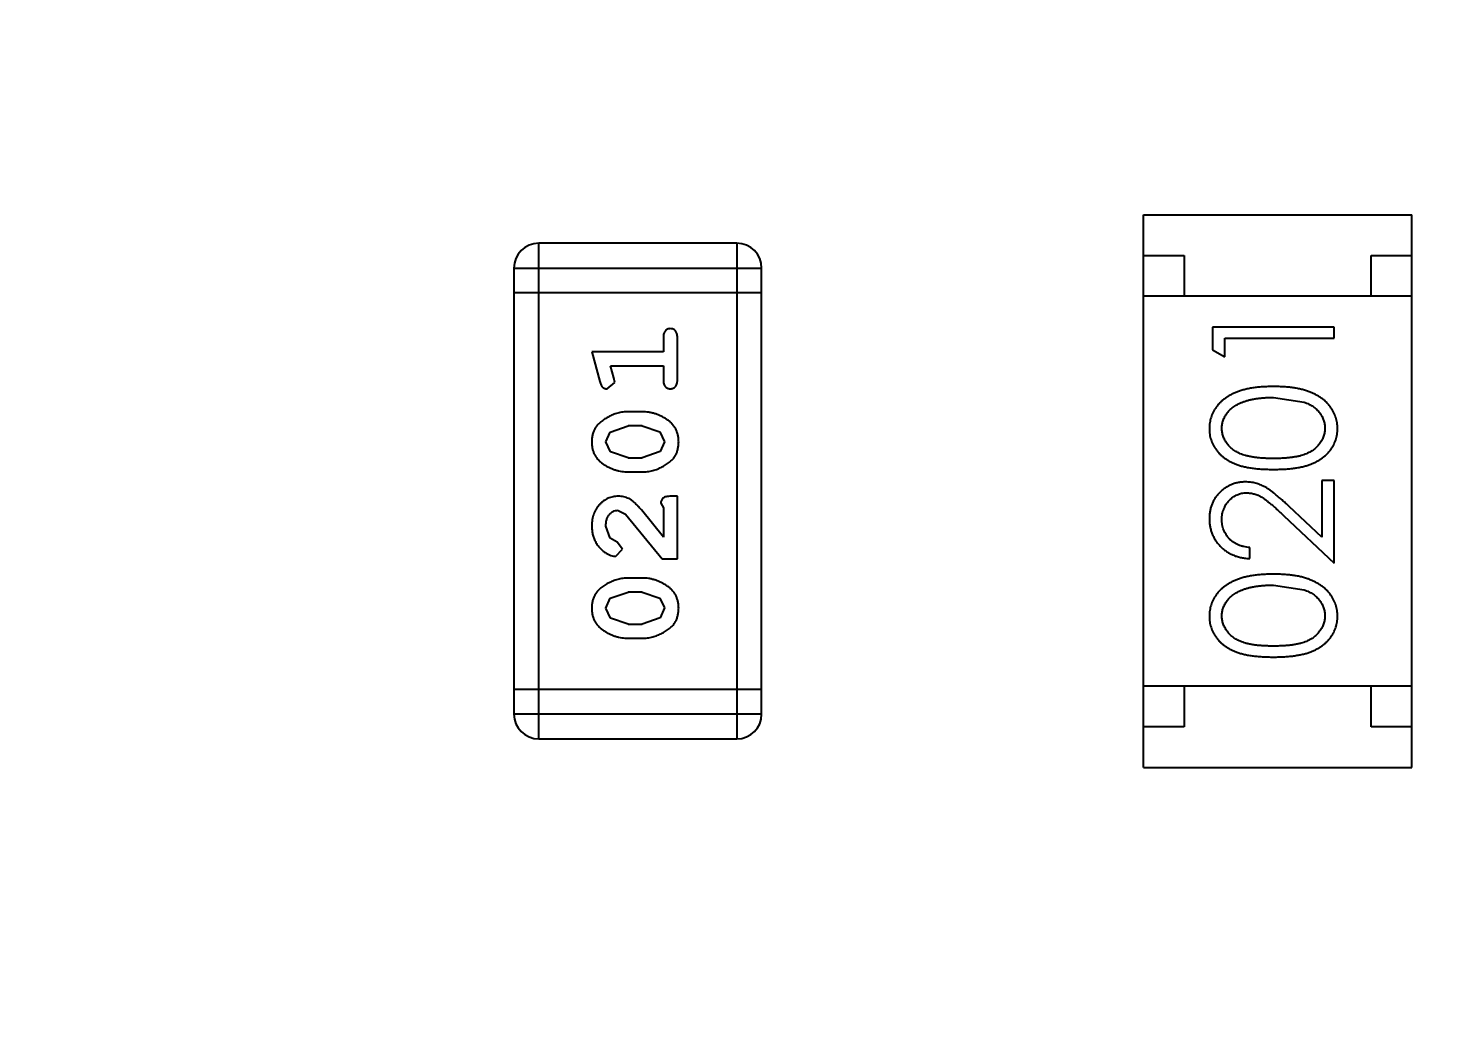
# Model space of a CAD drawing. Header units: inches. Extents: x -13 to 119, y -33 to 44.
# Drawn here: x 91.123 to 92.86, y 11.918 to 13.133 of the extents above; entities that cross this region are included whole.
import ezdxf

# ---------------------------------------------------------------- set-up
doc = ezdxf.new("R2010")
doc.units = ezdxf.units.IN
doc.header["$LTSCALE"] = 1.21
doc.header["$MEASUREMENT"] = 0
doc.header["$PDMODE"] = 3
doc.header["$PDSIZE"] = 0.3125
doc.layers.get('0').update_dxf_attribs({"linetype": 'CONTINUOUS'})
doc.layers.get('Defpoints').update_dxf_attribs({"linetype": 'CONTINUOUS'})
doc.layers.add('DIM', color=3, linetype='CONTINUOUS')
doc.styles.get("Standard").update_dxf_attribs({"font": 'txt', "width": 0.8})
doc.dimstyles.get("Standard").update_dxf_attribs({"dimtxt": 0.15625, "dimasz": 0.1875, "dimexe": 0.125, "dimexo": 0.0625, "dimgap": 0.09, "dimtad": 0, "dimtih": 1, "dimtoh": 1, "dimzin": 4, "dimdsep": 46, "dimtxsty": 'Standard', "dimblk": '_FILLED', "dimblk1": '_FILLED', "dimblk2": '_FILLED', "dimcen": 0.09, "dimazin": 1, "dimtp": 0.01, "dimtm": 0.01, "dimtfac": 1, "dimtofl": 0, "dimtmove": 0, "dimatfit": 3, "dimldrblk": '_FILLED', "dimfxl": 1, "dimtolj": 1, "dimtzin": 4, "dimarcsym": 0})

# ---------------------------------------------------------------- blocks, each defined once
blk = doc.blocks.new('_FILLED')
at = {"color": 0, "linetype": 'ByBlock'}
blk.add_solid([(0, 0), (-1, 0.1667), (-1, -0.1667)], dxfattribs=at)
blk = doc.blocks.new('*D26')
at = {"layer": 'Defpoints', "color": 0}
for p in [(87.6825, 22.6485), (108.0025, -8.1472), (108.0025, -17.2496)]:
    blk.add_point(p, dxfattribs=at)
at = {"layer": 'DIM', "color": 0, "lineweight": -2}
for p, q in [((87.6825, 22.586), (87.6825, -17.3746)), ((108.0025, -8.2097), (108.0025, -17.3746)), ((88.8825, -17.2496), (95.9125, -17.2496)), ((106.8025, -17.2496), (99.7725, -17.2496))]:
    blk.add_line(p, q, dxfattribs=at)
at = {"layer": 'DIM', "color": 0, "lineweight": -2, "xscale": 1.2, "yscale": 1.2, "zscale": 1.2, "rotation": 180}
blk.add_blockref('_FILLED', (87.6825, -17.2496), dxfattribs=at)
at = {"layer": 'DIM', "color": 0, "lineweight": -2, "xscale": 1.2, "yscale": 1.2, "zscale": 1.2}
blk.add_blockref('_FILLED', (108.0025, -17.2496), dxfattribs=at)
at = {"layer": 'DIM', "color": 0, "insert": (97.8425, -17.2496), "char_height": 1.2, "attachment_point": 5}
blk.add_mtext('\\A1;20.32', dxfattribs=at)

msp = doc.modelspace()

# ---------------------------------------------------------------- linework, layer by layer
at = {"color": 7, "linetype": 'Continuous'}
for p, q in [((92.4959, 12.2235), (92.4959, 12.9035)), ((92.4959, 12.9035), (92.8259, 12.9035)), ((92.8259, 12.2235), (92.8259, 12.9035)), ((91.7514, 12.2588), (91.7514, 12.8684)), ((91.9953, 12.8684), (91.7514, 12.8684)), ((91.9953, 12.8684), (91.9953, 12.2588)), ((92.4959, 12.8535), (92.5459, 12.8535)), ((92.5459, 12.8535), (92.5459, 12.8035)), ((92.7759, 12.8035), (92.7759, 12.8535)), ((92.7759, 12.8535), (92.8259, 12.8535)), ((91.7209, 12.8379), (91.7209, 12.2893)), ((91.7209, 12.8379), (92.0257, 12.8379)), ((92.0257, 12.2893), (92.0257, 12.8379)), ((92.0257, 12.8074), (91.7209, 12.8074)), ((92.8259, 12.8035), (92.4959, 12.8035)), ((91.9048, 12.7524), (91.9048, 12.735)), ((91.9221, 12.7004), (91.9221, 12.7524)), ((92.5806, 12.7653), (92.5806, 12.7375)), ((92.7306, 12.7653), (92.5806, 12.7653)), ((92.596, 12.7287), (92.596, 12.7518)), ((92.596, 12.7518), (92.7306, 12.7518)), ((92.7306, 12.7518), (92.7306, 12.7653)), ((91.8167, 12.735), (91.8266, 12.6985)), ((91.9048, 12.735), (91.8167, 12.735)), ((92.5806, 12.7375), (92.596, 12.7287)), ((91.844, 12.7027), (91.8398, 12.7177)), ((91.8398, 12.7177), (91.9048, 12.7177)), ((91.9048, 12.7177), (91.9048, 12.7004)), ((91.845, 12.6973), (91.844, 12.7027)), ((91.8357, 12.6894), (91.845, 12.6973)), ((92.6556, 12.6787), (92.6934, 12.673)), ((91.8791, 12.6611), (91.8613, 12.6611)), ((91.834, 12.6241), (91.8393, 12.6362)), ((91.8393, 12.6362), (91.8616, 12.6438)), ((91.8788, 12.6438), (91.8616, 12.6438)), ((91.8788, 12.6438), (91.9006, 12.6366)), ((91.9006, 12.6366), (91.9064, 12.6243)), ((91.8398, 12.6117), (91.834, 12.6241)), ((91.9064, 12.6243), (91.9011, 12.6121)), ((91.8616, 12.6045), (91.8398, 12.6117)), ((91.8616, 12.6045), (91.8788, 12.6045)), ((91.9011, 12.6121), (91.8788, 12.6045)), ((91.8613, 12.5872), (91.8791, 12.5872)), ((92.7153, 12.5768), (92.7153, 12.507)), ((92.7306, 12.5768), (92.7153, 12.5768)), ((92.7306, 12.4749), (92.7306, 12.5768)), ((91.9017, 12.5486), (91.9048, 12.5431)), ((91.9048, 12.5431), (91.9048, 12.5069)), ((91.9221, 12.5573), (91.9142, 12.5573)), ((91.9221, 12.4802), (91.9221, 12.5573)), ((92.7153, 12.507), (92.6752, 12.5445)), ((91.8485, 12.54), (91.8582, 12.5352)), ((91.8582, 12.5352), (91.9032, 12.4802)), ((91.9048, 12.5069), (91.8778, 12.5405)), ((92.6686, 12.533), (92.7306, 12.4749)), ((91.8394, 12.5056), (91.834, 12.5205)), ((91.8479, 12.5006), (91.8394, 12.5056)), ((91.846, 12.4833), (91.8545, 12.4922)), ((91.8545, 12.4922), (91.8479, 12.5006)), ((92.6268, 12.4806), (92.6268, 12.4941)), ((91.9032, 12.4802), (91.9221, 12.4802)), ((91.8791, 12.4566), (91.8613, 12.4566)), ((91.8393, 12.4317), (91.8616, 12.4393)), ((91.8788, 12.4393), (91.8616, 12.4393)), ((91.8788, 12.4393), (91.9006, 12.432)), ((92.6556, 12.448), (92.6934, 12.4423)), ((91.834, 12.4196), (91.8393, 12.4317)), ((91.9006, 12.432), (91.9064, 12.4198)), ((91.8398, 12.4072), (91.834, 12.4196)), ((91.8616, 12.4), (91.8398, 12.4072)), ((91.9011, 12.4076), (91.8788, 12.4)), ((91.9064, 12.4198), (91.9011, 12.4076)), ((91.8616, 12.4), (91.8788, 12.4)), ((91.8613, 12.3827), (91.8791, 12.3827)), ((92.0257, 12.3197), (91.7209, 12.3197)), ((92.8259, 12.3235), (92.4959, 12.3235)), ((92.5459, 12.3235), (92.5459, 12.2735)), ((92.7759, 12.2735), (92.7759, 12.3235)), ((92.0257, 12.2893), (91.7209, 12.2893)), ((92.5459, 12.2735), (92.4959, 12.2735)), ((92.8259, 12.2735), (92.7759, 12.2735)), ((91.7514, 12.2588), (91.9953, 12.2588)), ((92.4959, 12.2235), (92.8259, 12.2235))]:
    msp.add_line(p, q, dxfattribs=at)
for centre, start, end in [((91.7514, 12.8379), 90, 180), ((91.9953, 12.8379), 0, 90), ((91.7514, 12.2893), 180, 270), ((91.9953, 12.2893), 270, 0)]:
    msp.add_arc(centre, 0.0305, start, end, dxfattribs=at)
for points, knots in [([(91.9134, 12.7634), (91.9128, 12.7633), (91.9117, 12.7633), (91.91, 12.7628), (91.9085, 12.7619), (91.9072, 12.7608), (91.9061, 12.7592), (91.9053, 12.7573), (91.9049, 12.7549), (91.9048, 12.7532), (91.9048, 12.7524)], [0, 0, 0, 0, 0.11517, 0.223509, 0.328254, 0.438012, 0.553651, 0.682263, 0.830856, 1, 1, 1, 1]), ([(91.9221, 12.7524), (91.9221, 12.7532), (91.922, 12.7549), (91.9216, 12.7573), (91.9209, 12.7592), (91.9198, 12.7608), (91.9184, 12.7619), (91.9169, 12.7628), (91.9152, 12.7633), (91.9141, 12.7633), (91.9134, 12.7634)], [0, 0, 0, 0, 0.169012, 0.317488, 0.445429, 0.560977, 0.67065, 0.776666, 0.88492, 1, 1, 1, 1]), ([(91.9048, 12.7004), (91.9048, 12.6995), (91.9049, 12.6979), (91.9053, 12.6955), (91.9061, 12.6936), (91.9071, 12.692), (91.9085, 12.6909), (91.91, 12.69), (91.9117, 12.6895), (91.9128, 12.6895), (91.9134, 12.6894)], [0, 0, 0, 0, 0.169102, 0.317658, 0.446239, 0.563118, 0.671828, 0.776546, 0.884858, 1, 1, 1, 1]), ([(91.9134, 12.6894), (91.9141, 12.6895), (91.9152, 12.6895), (91.9169, 12.69), (91.9184, 12.6909), (91.9198, 12.692), (91.9208, 12.6936), (91.9216, 12.6955), (91.922, 12.6979), (91.9221, 12.6995), (91.9221, 12.7004)], [0, 0, 0, 0, 0.115051, 0.223278, 0.329269, 0.437893, 0.554681, 0.682591, 0.83103, 1, 1, 1, 1]), ([(91.8266, 12.6985), (91.8268, 12.6976), (91.8273, 12.6961), (91.8282, 12.694), (91.8291, 12.6923), (91.8301, 12.6912), (91.8313, 12.6904), (91.8326, 12.6898), (91.8341, 12.6895), (91.8352, 12.6894), (91.8357, 12.6894)], [0, 0, 0, 0, 0.187321, 0.344927, 0.475328, 0.579604, 0.674244, 0.773631, 0.882025, 1, 1, 1, 1]), ([(92.6557, 12.6922), (92.6534, 12.6922), (92.6489, 12.6921), (92.6423, 12.6918), (92.6361, 12.6913), (92.6303, 12.6905), (92.6248, 12.6896), (92.6197, 12.6884), (92.615, 12.687), (92.6105, 12.6854), (92.6064, 12.6836), (92.6026, 12.6817), (92.5991, 12.6796), (92.5957, 12.6773), (92.5927, 12.6749), (92.5899, 12.6723), (92.5874, 12.6696), (92.5852, 12.6667), (92.5832, 12.6638), (92.5815, 12.6607), (92.58, 12.6575), (92.5789, 12.6542), (92.5779, 12.6509), (92.5773, 12.6475), (92.5769, 12.644), (92.5768, 12.6416), (92.5768, 12.6404)], [0, 0, 0, 0, 0.065278, 0.127205, 0.186168, 0.241675, 0.294115, 0.343609, 0.390387, 0.434463, 0.476646, 0.517002, 0.555936, 0.593716, 0.630057, 0.665601, 0.700745, 0.734917, 0.768681, 0.802087, 0.834849, 0.867433, 0.900138, 0.932806, 0.966212, 1, 1, 1, 1]), ([(92.7345, 12.6404), (92.7345, 12.6416), (92.7344, 12.644), (92.734, 12.6475), (92.7333, 12.6509), (92.7324, 12.6543), (92.7312, 12.6575), (92.7298, 12.6607), (92.728, 12.6638), (92.726, 12.6668), (92.7238, 12.6697), (92.7212, 12.6725), (92.7185, 12.6751), (92.7154, 12.6775), (92.7121, 12.6797), (92.7085, 12.6818), (92.7047, 12.6837), (92.7007, 12.6855), (92.6963, 12.6871), (92.6915, 12.6884), (92.6864, 12.6896), (92.681, 12.6906), (92.6752, 12.6913), (92.669, 12.6918), (92.6625, 12.6921), (92.658, 12.6922), (92.6557, 12.6922)], [0, 0, 0, 0, 0.033824, 0.067298, 0.10028, 0.133019, 0.165736, 0.198792, 0.232372, 0.266409, 0.301016, 0.336196, 0.371972, 0.408574, 0.446394, 0.485225, 0.525372, 0.567224, 0.611081, 0.65775, 0.70702, 0.759235, 0.814484, 0.873227, 0.934937, 1, 1, 1, 1]), ([(92.5922, 12.6409), (92.5923, 12.6425), (92.5924, 12.6458), (92.5937, 12.6506), (92.5958, 12.6553), (92.5982, 12.659), (92.6005, 12.6619), (92.6025, 12.664), (92.6047, 12.6659), (92.6072, 12.6677), (92.6099, 12.6694), (92.6128, 12.671), (92.616, 12.6724), (92.6194, 12.6737), (92.6231, 12.6749), (92.627, 12.676), (92.6312, 12.6768), (92.6356, 12.6775), (92.6402, 12.678), (92.6452, 12.6785), (92.6503, 12.6787), (92.6538, 12.6787), (92.6556, 12.6787)], [0, 0, 0, 0, 0.059689, 0.119507, 0.181075, 0.246162, 0.279894, 0.314468, 0.350403, 0.387474, 0.426147, 0.466624, 0.508745, 0.553328, 0.600058, 0.649177, 0.700552, 0.754894, 0.811825, 0.871514, 0.934319, 1, 1, 1, 1]), ([(92.6934, 12.673), (92.6944, 12.6727), (92.6965, 12.6719), (92.6994, 12.6706), (92.7021, 12.6691), (92.7046, 12.6675), (92.7069, 12.6657), (92.7091, 12.6639), (92.711, 12.6619), (92.7132, 12.6591), (92.7156, 12.6554), (92.7176, 12.6507), (92.7189, 12.6458), (92.719, 12.6425), (92.7191, 12.6409)], [0, 0, 0, 0, 0.075949, 0.148549, 0.218996, 0.286119, 0.351826, 0.416074, 0.478265, 0.540325, 0.660405, 0.774606, 0.887187, 1, 1, 1, 1]), ([(91.8613, 12.6611), (91.8602, 12.6611), (91.8581, 12.6611), (91.8549, 12.6608), (91.8518, 12.6602), (91.8487, 12.6596), (91.8456, 12.6586), (91.8426, 12.6575), (91.8396, 12.6562), (91.8368, 12.6547), (91.834, 12.6531), (91.8315, 12.6515), (91.8292, 12.6498), (91.827, 12.6482), (91.8252, 12.6465), (91.8235, 12.6448), (91.8221, 12.643), (91.8206, 12.6407), (91.819, 12.6375), (91.8176, 12.6333), (91.8168, 12.6288), (91.8167, 12.6256), (91.8167, 12.624)], [0, 0, 0, 0, 0.049855, 0.099516, 0.148482, 0.19758, 0.246804, 0.296268, 0.346517, 0.397047, 0.446826, 0.49336, 0.537801, 0.579207, 0.617974, 0.654833, 0.689171, 0.722088, 0.786392, 0.853518, 0.924186, 1, 1, 1, 1]), ([(91.9237, 12.6242), (91.9236, 12.6257), (91.9236, 12.6285), (91.9228, 12.6326), (91.9217, 12.6364), (91.9201, 12.64), (91.9181, 12.6433), (91.9156, 12.6463), (91.9127, 12.6492), (91.9093, 12.6516), (91.9057, 12.6538), (91.902, 12.6558), (91.8983, 12.6574), (91.8945, 12.6588), (91.8907, 12.6598), (91.8869, 12.6606), (91.883, 12.661), (91.8804, 12.6611), (91.8791, 12.6611)], [0, 0, 0, 0, 0.067217, 0.131051, 0.19272, 0.252824, 0.312745, 0.373449, 0.436041, 0.501494, 0.567761, 0.632087, 0.695096, 0.757109, 0.817993, 0.878657, 0.939311, 1, 1, 1, 1]), ([(92.5768, 12.6404), (92.5768, 12.6392), (92.5769, 12.6369), (92.5773, 12.6334), (92.5779, 12.6301), (92.5789, 12.6268), (92.58, 12.6236), (92.5815, 12.6204), (92.5832, 12.6174), (92.5852, 12.6145), (92.5874, 12.6117), (92.5898, 12.609), (92.5925, 12.6065), (92.5955, 12.6042), (92.5987, 12.6021), (92.6022, 12.6), (92.6059, 12.5982), (92.6098, 12.5965), (92.6141, 12.595), (92.6188, 12.5938), (92.6239, 12.5926), (92.6295, 12.5918), (92.6354, 12.5911), (92.6418, 12.5906), (92.6486, 12.5903), (92.6533, 12.5903), (92.6557, 12.5903)], [0, 0, 0, 0, 0.033742, 0.066533, 0.099153, 0.13154, 0.164087, 0.196563, 0.229707, 0.263315, 0.297504, 0.331686, 0.366482, 0.4021, 0.438958, 0.476748, 0.515985, 0.556589, 0.599519, 0.645765, 0.695487, 0.748721, 0.805687, 0.866754, 0.931405, 1, 1, 1, 1]), ([(92.6556, 12.6037), (92.6536, 12.6037), (92.6497, 12.6037), (92.6441, 12.604), (92.6388, 12.6043), (92.6339, 12.6049), (92.6294, 12.6055), (92.6252, 12.6063), (92.6215, 12.6072), (92.618, 12.6083), (92.6149, 12.6095), (92.612, 12.6109), (92.6093, 12.6124), (92.6068, 12.614), (92.6045, 12.6158), (92.6024, 12.6177), (92.6004, 12.6197), (92.5982, 12.6225), (92.5958, 12.6263), (92.5937, 12.631), (92.5924, 12.6359), (92.5923, 12.6392), (92.5922, 12.6409)], [0, 0, 0, 0, 0.073302, 0.142286, 0.206253, 0.266017, 0.321612, 0.372532, 0.419497, 0.462398, 0.502825, 0.541489, 0.579034, 0.615143, 0.650298, 0.684912, 0.718701, 0.752189, 0.817245, 0.879117, 0.939613, 1, 1, 1, 1]), ([(92.7191, 12.6409), (92.719, 12.6392), (92.7189, 12.6359), (92.7176, 12.631), (92.7155, 12.6263), (92.7131, 12.6225), (92.7108, 12.6197), (92.7089, 12.6176), (92.7067, 12.6157), (92.7044, 12.614), (92.7019, 12.6123), (92.6992, 12.6109), (92.6963, 12.6095), (92.6932, 12.6083), (92.6898, 12.6072), (92.686, 12.6062), (92.6819, 12.6055), (92.6774, 12.6048), (92.6725, 12.6043), (92.6672, 12.604), (92.6615, 12.6037), (92.6577, 12.6037), (92.6556, 12.6037)], [0, 0, 0, 0, 0.060034, 0.120278, 0.182348, 0.247919, 0.281641, 0.315701, 0.350322, 0.385703, 0.421819, 0.459196, 0.497866, 0.538301, 0.58121, 0.628183, 0.679403, 0.734699, 0.794074, 0.858416, 0.927049, 1, 1, 1, 1]), ([(92.6557, 12.5903), (92.6581, 12.5903), (92.6627, 12.5903), (92.6695, 12.5906), (92.6759, 12.5911), (92.6818, 12.5918), (92.6873, 12.5927), (92.6925, 12.5938), (92.6972, 12.5951), (92.7015, 12.5966), (92.7055, 12.5983), (92.7093, 12.6002), (92.7127, 12.6022), (92.7159, 12.6044), (92.7189, 12.6067), (92.7216, 12.6091), (92.7241, 12.6118), (92.7263, 12.6146), (92.7282, 12.6175), (92.7299, 12.6205), (92.7313, 12.6236), (92.7325, 12.6268), (92.7334, 12.6301), (92.734, 12.6334), (92.7344, 12.6369), (92.7345, 12.6392), (92.7345, 12.6404)], [0, 0, 0, 0, 0.068113, 0.132564, 0.193427, 0.250218, 0.303569, 0.353576, 0.400235, 0.443586, 0.484619, 0.524292, 0.56238, 0.599049, 0.63494, 0.669782, 0.704009, 0.737842, 0.771098, 0.803896, 0.836415, 0.868639, 0.900715, 0.933378, 0.966213, 1, 1, 1, 1]), ([(91.8167, 12.624), (91.8167, 12.6225), (91.8168, 12.6197), (91.8175, 12.6156), (91.8186, 12.6118), (91.8202, 12.6082), (91.8223, 12.6049), (91.8248, 12.6019), (91.8278, 12.5991), (91.8312, 12.5966), (91.8348, 12.5944), (91.8384, 12.5925), (91.8421, 12.5908), (91.8459, 12.5895), (91.8497, 12.5885), (91.8535, 12.5877), (91.8574, 12.5873), (91.86, 12.5872), (91.8613, 12.5872)], [0, 0, 0, 0, 0.06692, 0.130834, 0.19258, 0.252759, 0.312631, 0.373411, 0.436359, 0.501894, 0.568244, 0.632472, 0.69556, 0.757163, 0.818592, 0.878885, 0.939235, 1, 1, 1, 1]), ([(91.8791, 12.5872), (91.8801, 12.5872), (91.8823, 12.5872), (91.8854, 12.5875), (91.8886, 12.588), (91.8917, 12.5887), (91.8947, 12.5896), (91.8977, 12.5907), (91.9007, 12.592), (91.9035, 12.5935), (91.9063, 12.595), (91.9088, 12.5967), (91.9111, 12.5983), (91.9132, 12.5999), (91.9151, 12.6016), (91.9168, 12.6033), (91.9182, 12.6051), (91.9198, 12.6074), (91.9214, 12.6106), (91.9227, 12.6148), (91.9235, 12.6194), (91.9236, 12.6226), (91.9237, 12.6242)], [0, 0, 0, 0, 0.049886, 0.09882, 0.148132, 0.19689, 0.246038, 0.295176, 0.345305, 0.395692, 0.445312, 0.491875, 0.535813, 0.577009, 0.616081, 0.652689, 0.687585, 0.720206, 0.785062, 0.85223, 0.923759, 1, 1, 1, 1]), ([(92.6214, 12.5749), (92.6199, 12.5748), (92.617, 12.5747), (92.6127, 12.5742), (92.6085, 12.5732), (92.6045, 12.5718), (92.6007, 12.57), (92.597, 12.5679), (92.5934, 12.5653), (92.59, 12.5624), (92.5869, 12.5592), (92.5842, 12.5556), (92.5819, 12.5519), (92.58, 12.5479), (92.5786, 12.5436), (92.5776, 12.5392), (92.5769, 12.5344), (92.5768, 12.5312), (92.5768, 12.5296)], [0, 0, 0, 0, 0.06271, 0.123347, 0.183401, 0.242828, 0.302097, 0.36242, 0.423725, 0.487032, 0.550491, 0.612709, 0.674265, 0.73617, 0.799211, 0.863483, 0.930525, 1, 1, 1, 1]), ([(92.5922, 12.5289), (92.5922, 12.53), (92.5923, 12.5322), (92.5927, 12.5354), (92.5934, 12.5385), (92.5944, 12.5415), (92.5957, 12.5443), (92.5972, 12.547), (92.599, 12.5496), (92.6011, 12.552), (92.6034, 12.5542), (92.6058, 12.5561), (92.6084, 12.5578), (92.611, 12.5591), (92.6137, 12.5601), (92.6166, 12.5609), (92.6196, 12.5613), (92.6216, 12.5614), (92.6226, 12.5614)], [0, 0, 0, 0, 0.068027, 0.133505, 0.19695, 0.26027, 0.322741, 0.384982, 0.448465, 0.513424, 0.578224, 0.640011, 0.700094, 0.760067, 0.819012, 0.877878, 0.938035, 1, 1, 1, 1]), ([(92.6752, 12.5445), (92.6737, 12.546), (92.6707, 12.5487), (92.6664, 12.5527), (92.6622, 12.5562), (92.6583, 12.5594), (92.6547, 12.5623), (92.6513, 12.5648), (92.6482, 12.5669), (92.6444, 12.5692), (92.6396, 12.5715), (92.6337, 12.5734), (92.6276, 12.5747), (92.6235, 12.5748), (92.6214, 12.5749)], [0, 0, 0, 0, 0.09953, 0.192079, 0.277712, 0.357454, 0.429648, 0.495771, 0.555538, 0.608657, 0.707578, 0.804328, 0.901298, 1, 1, 1, 1]), ([(92.6226, 12.5614), (92.6242, 12.5614), (92.6275, 12.5612), (92.6322, 12.5602), (92.6369, 12.5585), (92.6407, 12.5565), (92.6438, 12.5545), (92.6465, 12.5526), (92.6494, 12.5502), (92.6527, 12.5476), (92.6563, 12.5445), (92.6601, 12.541), (92.6643, 12.5372), (92.6671, 12.5345), (92.6686, 12.533)], [0, 0, 0, 0, 0.088014, 0.174976, 0.2638, 0.355443, 0.406413, 0.465519, 0.533076, 0.609353, 0.693899, 0.787171, 0.889197, 1, 1, 1, 1]), ([(91.8495, 12.5573), (91.8483, 12.5572), (91.8461, 12.5572), (91.8429, 12.5567), (91.8398, 12.5559), (91.8368, 12.5548), (91.834, 12.5533), (91.8313, 12.5515), (91.8287, 12.5494), (91.8262, 12.547), (91.824, 12.5444), (91.822, 12.5415), (91.8204, 12.5385), (91.819, 12.5353), (91.818, 12.5318), (91.8172, 12.5283), (91.8168, 12.5245), (91.8167, 12.5219), (91.8167, 12.5206)], [0, 0, 0, 0, 0.060981, 0.120256, 0.178148, 0.236115, 0.293993, 0.352864, 0.413358, 0.476056, 0.539296, 0.602396, 0.665116, 0.728325, 0.792919, 0.859317, 0.928302, 1, 1, 1, 1]), ([(91.8778, 12.5405), (91.877, 12.5414), (91.8755, 12.5431), (91.8733, 12.5455), (91.8712, 12.5476), (91.8692, 12.5494), (91.8673, 12.5511), (91.8655, 12.5524), (91.8639, 12.5535), (91.8619, 12.5546), (91.8593, 12.5557), (91.8561, 12.5566), (91.8528, 12.5572), (91.8506, 12.5573), (91.8495, 12.5573)], [0, 0, 0, 0, 0.103002, 0.197728, 0.285279, 0.365235, 0.437224, 0.502446, 0.560545, 0.611446, 0.707576, 0.80349, 0.900532, 1, 1, 1, 1]), ([(91.9142, 12.5573), (91.9132, 12.5573), (91.9112, 12.5572), (91.9085, 12.5568), (91.9062, 12.5561), (91.9045, 12.555), (91.9032, 12.5537), (91.9023, 12.5522), (91.9017, 12.5505), (91.9017, 12.5493), (91.9017, 12.5486)], [0, 0, 0, 0, 0.1844, 0.34094, 0.473574, 0.586824, 0.690029, 0.789175, 0.890445, 1, 1, 1, 1]), ([(91.834, 12.5205), (91.834, 12.5219), (91.8341, 12.5246), (91.835, 12.5284), (91.8364, 12.5318), (91.8383, 12.5347), (91.8405, 12.537), (91.843, 12.5387), (91.8457, 12.5398), (91.8476, 12.5399), (91.8485, 12.54)], [0, 0, 0, 0, 0.156344, 0.299348, 0.4327, 0.561, 0.682299, 0.791883, 0.89611, 1, 1, 1, 1]), ([(92.5768, 12.5296), (92.5768, 12.5279), (92.5769, 12.5246), (92.5776, 12.5198), (92.5787, 12.5151), (92.5802, 12.5107), (92.5822, 12.5065), (92.5847, 12.5025), (92.5875, 12.4986), (92.5908, 12.4951), (92.5944, 12.4918), (92.5983, 12.489), (92.6025, 12.4865), (92.6069, 12.4845), (92.6115, 12.4829), (92.6164, 12.4817), (92.6215, 12.4809), (92.625, 12.4807), (92.6268, 12.4806)], [0, 0, 0, 0, 0.06445, 0.126725, 0.187421, 0.247417, 0.306749, 0.366595, 0.427749, 0.490235, 0.553031, 0.614805, 0.676505, 0.738096, 0.801021, 0.864897, 0.931209, 1, 1, 1, 1]), ([(92.6268, 12.4941), (92.6255, 12.4942), (92.6229, 12.4945), (92.6191, 12.4952), (92.6155, 12.4962), (92.6122, 12.4974), (92.6091, 12.4989), (92.6063, 12.5007), (92.6036, 12.5026), (92.6013, 12.5049), (92.5991, 12.5074), (92.5973, 12.51), (92.5957, 12.5128), (92.5944, 12.5157), (92.5934, 12.5188), (92.5927, 12.522), (92.5923, 12.5254), (92.5922, 12.5277), (92.5922, 12.5289)], [0, 0, 0, 0, 0.073648, 0.143686, 0.210962, 0.275557, 0.338064, 0.399311, 0.4594, 0.51934, 0.579024, 0.637809, 0.695959, 0.754122, 0.813113, 0.873453, 0.935561, 1, 1, 1, 1]), ([(91.8167, 12.5206), (91.8168, 12.5189), (91.8169, 12.5156), (91.8177, 12.5106), (91.8192, 12.5059), (91.8211, 12.5014), (91.8236, 12.4972), (91.8265, 12.4936), (91.8297, 12.4904), (91.8333, 12.4879), (91.8368, 12.486), (91.8402, 12.4845), (91.8432, 12.4836), (91.8451, 12.4834), (91.846, 12.4833)], [0, 0, 0, 0, 0.098286, 0.193983, 0.289056, 0.384352, 0.477435, 0.566197, 0.652355, 0.737986, 0.818188, 0.887401, 0.94802, 1, 1, 1, 1]), ([(91.8613, 12.4566), (91.8602, 12.4566), (91.8581, 12.4565), (91.8549, 12.4562), (91.8518, 12.4557), (91.8487, 12.455), (91.8456, 12.4541), (91.8426, 12.453), (91.8396, 12.4517), (91.8368, 12.4502), (91.834, 12.4486), (91.8315, 12.447), (91.8292, 12.4453), (91.827, 12.4437), (91.8252, 12.4419), (91.8235, 12.4402), (91.8221, 12.4385), (91.8206, 12.4361), (91.819, 12.433), (91.8176, 12.4288), (91.8168, 12.4242), (91.8167, 12.4211), (91.8167, 12.4195)], [0, 0, 0, 0, 0.049855, 0.099516, 0.148482, 0.19758, 0.246804, 0.296268, 0.346517, 0.397047, 0.446826, 0.49336, 0.537801, 0.579207, 0.617974, 0.654833, 0.689171, 0.722088, 0.786392, 0.853518, 0.924186, 1, 1, 1, 1]), ([(91.9237, 12.4197), (91.9236, 12.4211), (91.9236, 12.424), (91.9228, 12.4281), (91.9217, 12.4319), (91.9201, 12.4355), (91.9181, 12.4388), (91.9156, 12.4418), (91.9127, 12.4446), (91.9093, 12.4471), (91.9057, 12.4493), (91.902, 12.4512), (91.8983, 12.4529), (91.8945, 12.4543), (91.8907, 12.4553), (91.8869, 12.4561), (91.883, 12.4565), (91.8804, 12.4566), (91.8791, 12.4566)], [0, 0, 0, 0, 0.067217, 0.131051, 0.19272, 0.252824, 0.312745, 0.373449, 0.436041, 0.501494, 0.567761, 0.632087, 0.695096, 0.757109, 0.817993, 0.878657, 0.939311, 1, 1, 1, 1]), ([(92.6557, 12.4614), (92.6534, 12.4614), (92.6489, 12.4613), (92.6423, 12.461), (92.6361, 12.4605), (92.6303, 12.4598), (92.6248, 12.4588), (92.6197, 12.4576), (92.615, 12.4562), (92.6105, 12.4546), (92.6064, 12.4528), (92.6026, 12.4509), (92.5991, 12.4488), (92.5957, 12.4466), (92.5927, 12.4441), (92.5899, 12.4416), (92.5874, 12.4388), (92.5852, 12.436), (92.5832, 12.433), (92.5815, 12.4299), (92.58, 12.4267), (92.5789, 12.4235), (92.5779, 12.4201), (92.5773, 12.4167), (92.5769, 12.4132), (92.5768, 12.4108), (92.5768, 12.4096)], [0, 0, 0, 0, 0.065278, 0.127205, 0.186168, 0.241675, 0.294115, 0.343609, 0.390387, 0.434463, 0.476646, 0.517002, 0.555936, 0.593716, 0.630057, 0.665601, 0.700745, 0.734917, 0.768681, 0.802087, 0.834849, 0.867433, 0.900138, 0.932806, 0.966212, 1, 1, 1, 1]), ([(92.7345, 12.4096), (92.7345, 12.4108), (92.7344, 12.4132), (92.734, 12.4167), (92.7333, 12.4202), (92.7324, 12.4235), (92.7312, 12.4268), (92.7298, 12.43), (92.728, 12.4331), (92.726, 12.4361), (92.7238, 12.439), (92.7212, 12.4417), (92.7185, 12.4443), (92.7154, 12.4467), (92.7121, 12.4489), (92.7085, 12.451), (92.7047, 12.4529), (92.7007, 12.4547), (92.6963, 12.4563), (92.6915, 12.4577), (92.6864, 12.4588), (92.681, 12.4598), (92.6752, 12.4605), (92.669, 12.461), (92.6625, 12.4613), (92.658, 12.4614), (92.6557, 12.4614)], [0, 0, 0, 0, 0.033824, 0.067298, 0.10028, 0.133019, 0.165736, 0.198792, 0.232372, 0.266409, 0.301016, 0.336196, 0.371972, 0.408574, 0.446394, 0.485225, 0.525372, 0.567224, 0.611081, 0.65775, 0.70702, 0.759235, 0.814484, 0.873227, 0.934937, 1, 1, 1, 1]), ([(92.5922, 12.4101), (92.5923, 12.4117), (92.5924, 12.415), (92.5937, 12.4199), (92.5958, 12.4245), (92.5982, 12.4283), (92.6005, 12.4311), (92.6025, 12.4332), (92.6047, 12.4351), (92.6072, 12.4369), (92.6099, 12.4386), (92.6128, 12.4402), (92.616, 12.4416), (92.6194, 12.443), (92.6231, 12.4441), (92.627, 12.4452), (92.6312, 12.446), (92.6356, 12.4467), (92.6402, 12.4473), (92.6452, 12.4477), (92.6503, 12.4479), (92.6538, 12.4479), (92.6556, 12.448)], [0, 0, 0, 0, 0.059689, 0.119507, 0.181075, 0.246162, 0.279894, 0.314468, 0.350403, 0.387474, 0.426147, 0.466624, 0.508745, 0.553328, 0.600058, 0.649177, 0.700552, 0.754894, 0.811825, 0.871514, 0.934319, 1, 1, 1, 1]), ([(92.6934, 12.4423), (92.6944, 12.4419), (92.6965, 12.4411), (92.6994, 12.4398), (92.7021, 12.4383), (92.7046, 12.4367), (92.7069, 12.435), (92.7091, 12.4331), (92.711, 12.4311), (92.7132, 12.4283), (92.7156, 12.4246), (92.7176, 12.4199), (92.7189, 12.4151), (92.719, 12.4118), (92.7191, 12.4101)], [0, 0, 0, 0, 0.075949, 0.148549, 0.218996, 0.286119, 0.351826, 0.416074, 0.478265, 0.540325, 0.660405, 0.774606, 0.887187, 1, 1, 1, 1]), ([(91.8167, 12.4195), (91.8167, 12.418), (91.8168, 12.4152), (91.8175, 12.4111), (91.8186, 12.4073), (91.8202, 12.4037), (91.8223, 12.4004), (91.8248, 12.3974), (91.8278, 12.3946), (91.8312, 12.3921), (91.8348, 12.3899), (91.8384, 12.388), (91.8421, 12.3863), (91.8459, 12.385), (91.8497, 12.3839), (91.8535, 12.3832), (91.8574, 12.3827), (91.86, 12.3827), (91.8613, 12.3827)], [0, 0, 0, 0, 0.06692, 0.130834, 0.19258, 0.252759, 0.312631, 0.373411, 0.436359, 0.501894, 0.568244, 0.632472, 0.69556, 0.757163, 0.818592, 0.878885, 0.939235, 1, 1, 1, 1]), ([(91.8791, 12.3827), (91.8801, 12.3827), (91.8823, 12.3827), (91.8854, 12.383), (91.8886, 12.3835), (91.8917, 12.3842), (91.8947, 12.3851), (91.8977, 12.3862), (91.9007, 12.3875), (91.9035, 12.3889), (91.9063, 12.3905), (91.9088, 12.3921), (91.9111, 12.3938), (91.9132, 12.3954), (91.9151, 12.3971), (91.9168, 12.3988), (91.9182, 12.4006), (91.9198, 12.4029), (91.9214, 12.4061), (91.9227, 12.4103), (91.9235, 12.4149), (91.9236, 12.4181), (91.9237, 12.4197)], [0, 0, 0, 0, 0.049886, 0.09882, 0.148132, 0.19689, 0.246038, 0.295176, 0.345305, 0.395692, 0.445312, 0.491875, 0.535813, 0.577009, 0.616081, 0.652689, 0.687585, 0.720206, 0.785062, 0.85223, 0.923759, 1, 1, 1, 1]), ([(92.5768, 12.4096), (92.5768, 12.4085), (92.5769, 12.4061), (92.5773, 12.4027), (92.5779, 12.3993), (92.5789, 12.396), (92.58, 12.3928), (92.5815, 12.3897), (92.5832, 12.3866), (92.5852, 12.3837), (92.5874, 12.3809), (92.5898, 12.3782), (92.5925, 12.3758), (92.5955, 12.3734), (92.5987, 12.3713), (92.6022, 12.3692), (92.6059, 12.3674), (92.6098, 12.3658), (92.6141, 12.3643), (92.6188, 12.363), (92.6239, 12.3619), (92.6295, 12.361), (92.6354, 12.3603), (92.6418, 12.3598), (92.6486, 12.3595), (92.6533, 12.3595), (92.6557, 12.3595)], [0, 0, 0, 0, 0.033742, 0.066533, 0.099153, 0.13154, 0.164087, 0.196563, 0.229707, 0.263315, 0.297504, 0.331686, 0.366482, 0.4021, 0.438958, 0.476748, 0.515985, 0.556589, 0.599519, 0.645765, 0.695487, 0.748721, 0.805687, 0.866754, 0.931405, 1, 1, 1, 1]), ([(92.6556, 12.373), (92.6536, 12.373), (92.6497, 12.373), (92.6441, 12.3732), (92.6388, 12.3736), (92.6339, 12.3741), (92.6294, 12.3747), (92.6252, 12.3755), (92.6215, 12.3764), (92.618, 12.3775), (92.6149, 12.3788), (92.612, 12.3801), (92.6093, 12.3816), (92.6068, 12.3832), (92.6045, 12.385), (92.6024, 12.3869), (92.6004, 12.3889), (92.5982, 12.3918), (92.5958, 12.3955), (92.5937, 12.4002), (92.5924, 12.4051), (92.5923, 12.4084), (92.5922, 12.4101)], [0, 0, 0, 0, 0.073302, 0.142286, 0.206253, 0.266017, 0.321612, 0.372532, 0.419497, 0.462398, 0.502825, 0.541489, 0.579034, 0.615143, 0.650298, 0.684912, 0.718701, 0.752189, 0.817245, 0.879117, 0.939613, 1, 1, 1, 1]), ([(92.7191, 12.4101), (92.719, 12.4084), (92.7189, 12.4051), (92.7176, 12.4003), (92.7155, 12.3955), (92.7131, 12.3918), (92.7108, 12.3889), (92.7089, 12.3868), (92.7067, 12.385), (92.7044, 12.3832), (92.7019, 12.3816), (92.6992, 12.3801), (92.6963, 12.3787), (92.6932, 12.3775), (92.6898, 12.3764), (92.686, 12.3755), (92.6819, 12.3747), (92.6774, 12.374), (92.6725, 12.3736), (92.6672, 12.3732), (92.6615, 12.373), (92.6577, 12.373), (92.6556, 12.373)], [0, 0, 0, 0, 0.060034, 0.120278, 0.182348, 0.247919, 0.281641, 0.315701, 0.350322, 0.385703, 0.421819, 0.459196, 0.497866, 0.538301, 0.58121, 0.628183, 0.679403, 0.734699, 0.794074, 0.858416, 0.927049, 1, 1, 1, 1]), ([(92.6557, 12.3595), (92.6581, 12.3595), (92.6627, 12.3595), (92.6695, 12.3598), (92.6759, 12.3603), (92.6818, 12.3611), (92.6873, 12.362), (92.6925, 12.363), (92.6972, 12.3643), (92.7015, 12.3658), (92.7055, 12.3675), (92.7093, 12.3694), (92.7127, 12.3714), (92.7159, 12.3736), (92.7189, 12.3759), (92.7216, 12.3784), (92.7241, 12.381), (92.7263, 12.3838), (92.7282, 12.3867), (92.7299, 12.3898), (92.7313, 12.3928), (92.7325, 12.396), (92.7334, 12.3993), (92.734, 12.4027), (92.7344, 12.4061), (92.7345, 12.4085), (92.7345, 12.4096)], [0, 0, 0, 0, 0.068113, 0.132564, 0.193427, 0.250218, 0.303569, 0.353576, 0.400235, 0.443586, 0.484619, 0.524292, 0.56238, 0.599049, 0.63494, 0.669782, 0.704009, 0.737842, 0.771098, 0.803896, 0.836415, 0.868639, 0.900715, 0.933378, 0.966213, 1, 1, 1, 1])]:
    msp.add_open_spline(points, degree=3, knots=knots, dxfattribs=at)

# ---------------------------------------------------------------- dimensions: what is measured, and where the dimension line sits
at = {"layer": 'DIM'}
dim = msp.add_linear_dim(base=(108.0025, -17.2496), p1=(87.6825, 22.6485), p2=(108.0025, -8.1472), dimstyle='Standard', override={"dimtxt": 1.2, "dimasz": 1.2, "dimtih": 0, "dimtoh": 0, "dimzin": 0, "dimcen": 0.198, "dimadec": 0, "dimazin": 0, "dimtp": 0, "dimtm": 0, "dimtdec": 4, "dimtzin": 0}, dxfattribs=at)
dim.commit()
dim.dimension.update_dxf_attribs({"geometry": '*D26', "text_midpoint": (97.8425, -17.2496)})

doc.saveas('drawing.dxf')
